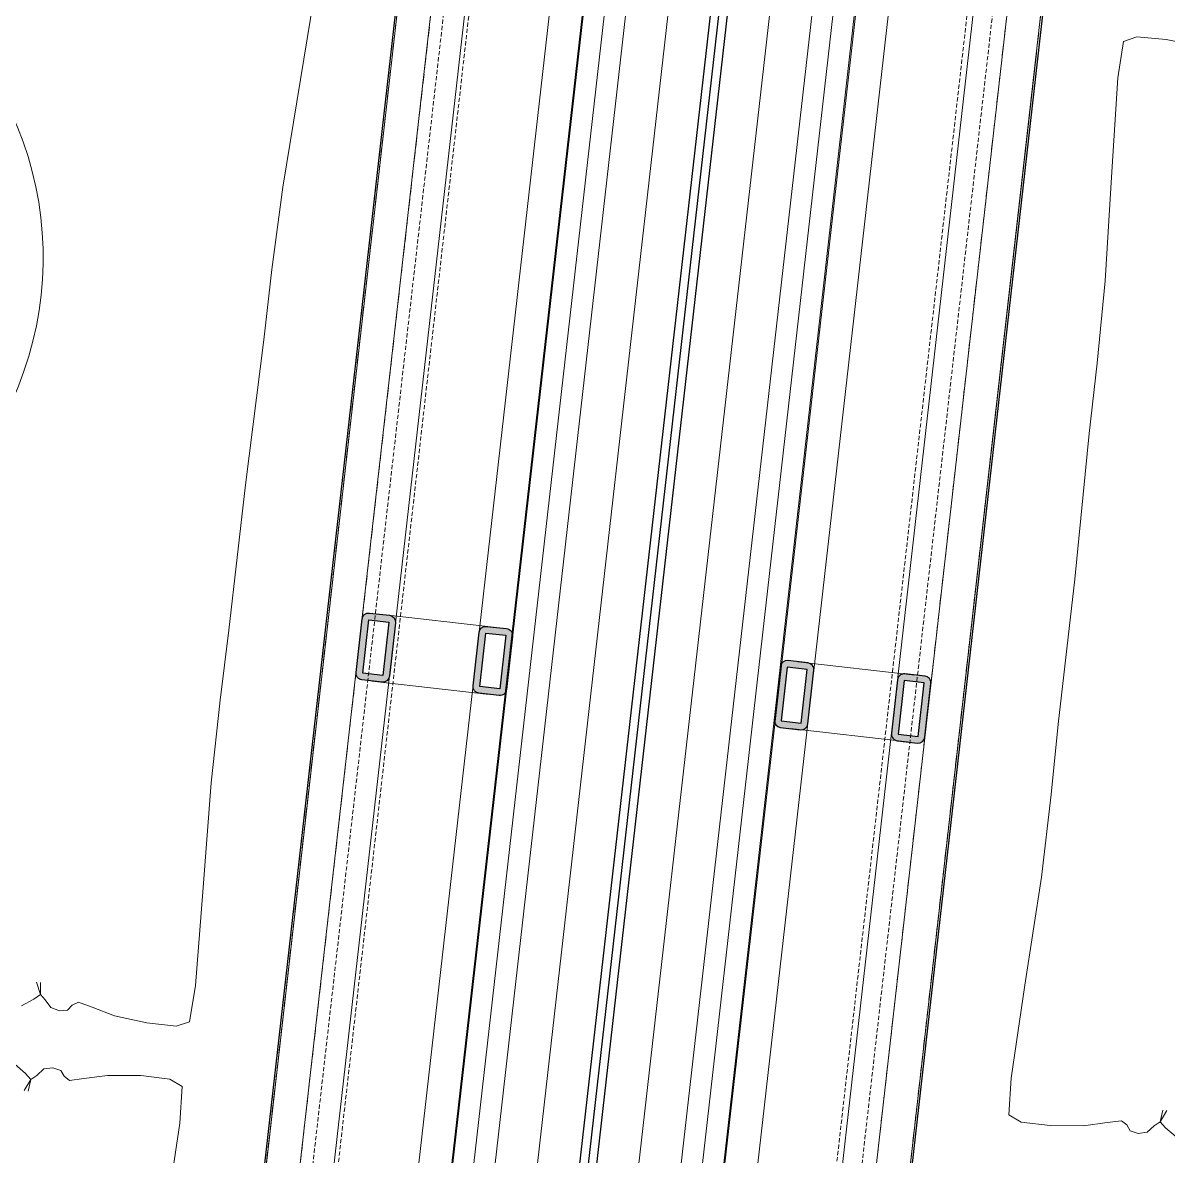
# Model space of a CAD drawing. Header units: millimetres. Extents: x 26282 to 30760, y 1404 to 4574.
# Drawn here: x 29423.4 to 29491.4, y 3621.1 to 3688.5 of the extents above; entities that cross this region are included whole.
import ezdxf

# ---------------------------------------------------------------- set-up
doc = ezdxf.new("R2010")
doc.units = ezdxf.units.MM
doc.header["$LTSCALE"] = 0.25
doc.set_wipeout_variables(frame=1)
doc.linetypes.add('01-2BASEMENT$0$HIDDEN', pattern=[0.375, 0.25, -0.125])
doc.linetypes.add('HIDDEN', pattern=[0.375, 0.25, -0.125])
for name, color, linetype, lineweight in [('AB-DUV', 4, 'Continuous', 50), ('FURNITURE (3RDF)', 43, 'Continuous', 20), ('HIDDEN (3RDF)', 145, 'HIDDEN', 13), ('ID-ALCIPAN', 124, 'Continuous', 20), ('ID-HATCH', 252, 'Continuous', 18), ('LIGHTENING FIXTURE (3RDF)', 50, 'Continuous', 20), ('METAL PROFILE (3RDF)', 251, 'Continuous', 18), ('WALL CLADDING (3RDF)', 43, 'Continuous', 13), ('WALLPAPER (3RDF)', 63, 'Continuous', 13)]:
    doc.layers.add(name, color=color, linetype=linetype, lineweight=lineweight)
for name, color, linetype in [('ID-PROFIL', 145, 'Continuous'), ('LEATHER (3RDF)', 57, 'Continuous'), ('WIPEOUT(3RDF)', 250, 'Continuous')]:
    doc.layers.add(name, color=color, linetype=linetype)
doc.linetypes.add('BATTING', pattern='A,0.0001,-0.1,[134,ltypeshp.shx,S=0.1,R=0,X=-0.1,Y=0],-0.2,[134,ltypeshp.shx,S=0.1,R=180,X=0.1,Y=0],-0.1', length=0.4001000000000002)

# ---------------------------------------------------------------- blocks, each defined once
blk = doc.blocks.new('A$C4A193E75')
for p, q in [((198.9999931202255, 158.172216008119), (198.9999931202255, 8.172216008759277)), ((189.4637502563055, 149.6872594488377), (191.4218355975536, 149.8592063391697)), ((191.4218355975536, 149.8592063391697), (193.1739325446833, 149.8059507111611)), ((193.1739325446833, 149.8059507111611), (193.9361102011899, 149.4508827383979)), ((193.9361102011899, 149.4508827383979), (194.0239217020062, 147.2561593533028)), ((194.0239217020062, 147.2561593533028), (193.7529047824355, 141.6839225314907)), ((193.7529047824355, 141.6839225314907), (193.4213581558288, 135.2008269641956)), ((193.4213581558288, 135.2008269641956), (193.3275656438054, 130.2735164673067)), ((193.3275656438054, 130.2735164673067), (193.3254861740205, 126.0694650141231)), ((193.3254861740205, 126.0694650141231), (193.2127888142931, 117.3879061456245)), ((193.2127888142931, 117.3879061456245), (193.2102697892041, 108.7051970257598)), ((193.2102697892041, 108.7051970257598), (193.1565612137929, 104.5016861868789)), ((193.1849543353528, 99.5731066612643), (193.1565612137929, 104.5016861868789)), ((193.1849543353528, 99.5731066612643), (193.4304317768619, 93.08400274012821)), ((193.4304317768619, 93.08400274012821), (193.6274698127963, 87.5068960285571)), ((193.6274698127963, 87.5068960285571), (193.5105462648134, 85.31430465821177)), ((184.2191342934093, 86.62503907445353), (184.5298871364721, 85.9199320457119)), ((184.5298871364721, 85.9199320457119), (184.451165738661, 86.6270639821887)), ((184.5298871364721, 85.9199320457119), (184.1677281829179, 85.6082249570463)), ((184.8476019238733, 85.64431298305863), (184.5298871364721, 85.9199320457119)), ((184.1677281829179, 85.6082249570463), (183.4857686199248, 85.13216368670692)), ((185.2219431205303, 85.21862448833417), (184.8476019238733, 85.64431298305863)), ((185.7539761663938, 85.08011632508718), (185.2219431205303, 85.21862448833417)), ((186.2382980187467, 85.19050111796241), (185.7539761663938, 85.08011632508718)), ((186.4695084226041, 85.5114834648557), (186.2382980187467, 85.19050111796241)), ((186.8194505360006, 85.72681730074689), (186.4695084226041, 85.5114834648557)), ((187.6599580598194, 85.52025555385623), (186.8194505360006, 85.72681730074689)), ((189.0356673928108, 85.17102699616225), (187.6599580598194, 85.52025555385623)), ((190.9912012081404, 84.95835361149511), (189.0356673928108, 85.17102699616225)), ((193.5105462648134, 85.31430465821177), (192.7437608168184, 84.9751468808099)), ((192.7437608168184, 84.9751468808099), (190.9912012081404, 84.95835361149511)), ((185.7539761663938, 81.69026232156467), (185.2219431205303, 81.5517541583176)), ((186.2382980187467, 81.5798775286894), (185.7539761663938, 81.69026232156467)), ((190.9912012081404, 81.8120250351567), (189.0356673928108, 81.59935165048955)), ((192.7437608168184, 81.79523176584188), (190.9912012081404, 81.8120250351567)), ((193.5105462648134, 81.45607398844005), (192.7437608168184, 81.79523176584188)), ((184.1677281829179, 81.16215368960546), (183.4857686199248, 81.63821495994488)), ((184.5298871364721, 80.8504466009399), (184.1677281829179, 81.16215368960546)), ((184.8476019238733, 81.12606566359318), (184.5298871364721, 80.8504466009399)), ((185.2219431205303, 81.5517541583176), (184.8476019238733, 81.12606566359318)), ((186.4695084226041, 81.25889518179609), (186.2382980187467, 81.5798775286894)), ((186.8194505360006, 81.04356134590489), (186.4695084226041, 81.25889518179609)), ((187.6599580598194, 81.25012309279555), (186.8194505360006, 81.04356134590489)), ((189.0356673928108, 81.59935165048955), (187.6599580598194, 81.25012309279555)), ((193.6274698127963, 79.2634826180947), (193.5105462648134, 81.45607398844005)), ((184.2191342934093, 80.14533957219828), (184.5298871364721, 80.8504466009399)), ((184.5298871364721, 80.8504466009399), (184.451165738661, 80.1433146644631)), ((193.4304317768619, 73.68637590652361), (193.6274698127963, 79.2634826180947))]:
    blk.add_line(p, q)
blk.add_arc((159.5031314077641, 127.1331784572394), 20.37675710048322, 328.2710351580398, 53.00458760461878)
blk = doc.blocks.new('20x40 profil')
at = {"layer": 'METAL PROFILE (3RDF)'}
h = blk.add_hatch(color=256, dxfattribs=at)
edge = h.paths.add_edge_path()
edge.add_line((-1.600000000011276, 2), (1.599999999989448, 2))
edge.add_arc((1.599999999989448, 1.599999999998543), 0.3999999999978172, 359.999999999479, 449.9999999994789, ccw=False)
edge.add_line((1.999999999979991, 1.599999999998543), (1.999999999979991, 0.4000000000014552))
edge.add_arc((1.599999999989448, 0.3999999999941792), 0.3999999999978172, 270.0000000005211, 360.00000000052114, ccw=False)
edge.add_line((1.599999999989448, 0), (-1.600000000011276, -7e-16))
edge.add_arc((-1.600000000011276, 0.4000000000014552), 0.4000000000050933, 180.0000000005211, 270.0000000005211, ccw=False)
edge.add_line((-2.000000000020007, 0.4000000000014552), (-2.000000000020008, 1.599999999998543))
edge.add_arc((-1.600000000011276, 1.599999999991267), 0.4000000000050933, 89.99999999947897, 179.999999999479, ccw=False)
h.paths.add_polyline_path([(-1.600000000011276, 1.599999999998543), (1.599999999989448, 1.599999999998543), (1.599999999989448, 0.4000000000014552), (-1.600000000011276, 0.4000000000014552)], flags=16)
at = {"layer": 'ID-PROFIL'}
blk.add_lwpolyline([(1.599999999998543, 2), (-1.599999999998543, 2, 0.4142135623730951), (-1.999999999992724, 1.599999999998543), (-1.999999999992724, 0.4000000000014552, 0.4142135623730657), (-1.599999999998543, 0), (1.599999999998543, 0, 0.4142135623730951), (2.000000000007275, 0.4000000000014552), (2.000000000007275, 1.599999999998543, 0.4142135623731246)], format="xyb", close=True, dxfattribs=at)
blk.add_lwpolyline([(1.599999999998543, 1.599999999998543), (-1.599999999998543, 1.599999999998543), (-1.599999999998543, 0.4000000000014552), (1.599999999998543, 0.4000000000014552)], close=True, dxfattribs=at)
blk = doc.blocks.new('ODA215')
at = {"layer": 'FURNITURE (3RDF)', "extrusion": (0, 0, -1), "zscale": -0.9999999999999998, "rotation": 269.9936162940661}
blk.add_blockref('A$C4A193E75', (-83.17232690968196, -0.9907401000309621), dxfattribs=at)
blk.add_wipeout([(-132.7496942799682, -206.92905683487282), (-119.97646003481182, -207.01358617325107), (-119.9770171459227, -202.01333778253127), (-124.9770171153977, -202.01389027384573), (-124.9772381113913, -200.0138948782428), (125.44870326344068, -199.9857599897603), (125.4489261228033, -201.98599323696985), (120.44892799092372, -201.98655032019818), (120.44948510203602, -206.98679871085787), (132.324910710369, -206.98530814535277), (132.33445693984117, -210.98530710657369), (-132.74924861322242, -210.9290568099595)]).translate(0, 0, -1.04631463147e-05).dxf.layer = 'WIPEOUT(3RDF)'
at = {"layer": 'METAL PROFILE (3RDF)'}
h = blk.add_hatch(color=256, dxfattribs=at)
edge = h.paths.add_edge_path()
edge.add_line((-23.85696381203161, -204.0026284170744), (-27.0569637921649, -204.0029849504708))
edge.add_arc((-27.05700835884, -203.6029849529514), 0.399999999997817, -179.99361629458713, -89.99361629458701, ccw=False)
edge.add_line((-27.45700835635125, -203.6030295196324), (-27.45714205637537, -202.4030295270822))
edge.add_arc((-27.05714205886307, -202.402984960394), 0.399999999997817, -269.99361629354473, -179.99361629354473, ccw=False)
edge.add_line((-27.05718662553863, -202.0029849628845), (-23.85718664540308, -202.0026284294879))
edge.add_arc((-23.85714207872934, -202.4026284270112), 0.4000000000050931, -359.9936162935451, -269.99361629354473, ccw=False)
edge.add_line((-23.45714208120262, -202.4025838603338), (-23.45700838117851, -203.6025838528841))
edge.add_arc((-23.85700837870627, -203.6026284195505), 0.4000000000050931, -449.99361629458724, -359.9936162945871, ccw=False)
h.paths.add_polyline_path([(-23.85700837870627, -203.6026284195614), (-27.05700835884, -203.6029849529514), (-27.05714205886307, -202.4029849604012), (-23.85714207872934, -202.4026284270112)], flags=16)
h = blk.add_hatch(color=256, dxfattribs=at)
edge = h.paths.add_edge_path()
edge.add_line((-23.85618389522369, -211.0026283736261), (-27.05618387535699, -211.0029849070224))
edge.add_arc((-27.05622844203208, -210.6029849095103), 0.399999999997817, -179.99361629458713, -89.99361629458701, ccw=False)
edge.add_line((-27.45622843954425, -210.6030294761804), (-27.45636213956836, -209.4030294836302))
edge.add_arc((-27.05636214205606, -209.4029849169528), 0.399999999997817, -269.99361629354473, -179.99361629354473, ccw=False)
edge.add_line((-27.05640670872981, -209.0029849194434), (-23.85640672859471, -209.0026283860469))
edge.add_arc((-23.85636216192233, -209.4026283835592), 0.4000000000050931, -359.9936162935451, -269.99361629354473, ccw=False)
edge.add_line((-23.45636216439471, -209.4025838168818), (-23.45622846437059, -210.602583809432))
edge.add_arc((-23.85622846189926, -210.6026283760984), 0.4000000000050931, -449.99361629458724, -359.9936162945871, ccw=False)
h.paths.add_polyline_path([(-23.85622846189926, -210.6026283761057), (-27.05622844203208, -210.6029849095103), (-27.05636214205515, -209.4029849169601), (-23.85636216192233, -209.4026283835592)], flags=16)
at = {"layer": 'FURNITURE (3RDF)', "color": 252}
for p, q in [((-64.9777162588498, -200.0072408424676), (65.02228293361895, -199.9927566732111)), ((65.02275886977533, -199.9927075683153, -1.35786839589e-05), (-64.97724032269525, -200.0071917376008, -1.35786839589e-05))]:
    blk.add_line(p, q, dxfattribs=at)
at = {"layer": 'HIDDEN (3RDF)', "ltscale": 10, "elevation": -1.04631463147e-05}
for points in [[(-132.7643374315421, -200.014748805992), (132.3241306559166, -199.984985296127)], [(-132.7601017710521, -202.0147732669684), (132.3243535543161, -201.9853081764231)]]:
    blk.add_lwpolyline(points, dxfattribs=at)
at = {"layer": 'LEATHER (3RDF)', "elevation": -2.269340716513295}
blk.add_lwpolyline([(-119.9770059751072, -202.1135994015895), (-125.0770060352834, -202.114167626707), (-125.0772491863727, -199.9136728527446), (125.5486920055254, -199.8855371253703), (125.5489391927849, -202.0859820944679), (120.4489391325924, -202.0865503195892)], dxfattribs=at)
at = {"layer": 'LIGHTENING FIXTURE (3RDF)', "linetype": '01-2BASEMENT$0$HIDDEN', "ltscale": 4}
for p, q in [((-119.9769224140827, -202.8635860162976, -2.269338060880828), (122.3800849424833, -202.8365834013457, -2.269338060880828)), ((-119.9767552890525, -204.3635860069844, -2.269338060880828), (122.3802520675135, -204.3365833920361, -2.269338060880828))]:
    blk.add_line(p, q, dxfattribs=at)
at = {"layer": 'METAL PROFILE (3RDF)'}
for p, q in [((-132.7452771440148, -209.0147716770989, -1.04631270277e-05), (132.3483919189138, -208.9853056530738, -1.0463007344e-05)), ((-132.7492486132205, -210.9290568100441, 3.1273840318e-06), (132.3328027023244, -210.9853072908772, -1.04630075351e-05))]:
    blk.add_line(p, q, dxfattribs=at)
at = {"layer": 'METAL PROFILE (3RDF)', "elevation": -1.35786839588e-05}
for points in [[(-27.45707520637279, -203.0030295233555), (-27.45629528956397, -210.0030294799035)], [(-23.45707523120018, -203.0025838566071), (-23.45629531439135, -210.0025838131624)], [(-117.9767943249635, -204.0131149368209), (118.4491508367109, -203.986773141165)]]:
    blk.add_lwpolyline(points, dxfattribs=at)
at = {"layer": 'WALL CLADDING (3RDF)', "ltscale": 0.25}
for p, q in [((-124.9772399482635, -200.0138948784552, -1.35786839589e-05), (125.4487051265178, -199.985993249189, -1.35786839589e-05)), ((-122.9770171273039, -202.0136720326627, -1.35786839589e-05), (123.4489279723029, -201.9862160701523, -1.35786839589e-05))]:
    blk.add_line(p, q, dxfattribs=at)
at = {"layer": 'METAL PROFILE (3RDF)', "color": 4, "rotation": 180.006383705934}
for p in [(-25.45718663547723, -202.0028066961859, -1.35786839588e-05), (-25.45640671867023, -209.0028066527448, -1.04631463147e-05)]:
    blk.add_blockref('20x40 profil', p, dxfattribs=at)
blk = doc.blocks.new('ODA214')
at = {"layer": 'FURNITURE (3RDF)', "rotation": 90}
blk.add_blockref('A$C4A193E75', (258.6605950875801, 1.000004625633664, 1.04627802656e-05), dxfattribs=at)
blk.add_wipeout([(42.71563027318781, 206.9142627660439), (55.48885502108395, 207.0002152553367), (55.4888550210854, 201.99996683358117), (50.48885502108784, 201.99996224146165), (50.48885685795621, 199.99996683364972), (300.9147998131308, 199.99973357401757), (300.9147998131308, 201.99996683364225), (295.914801650217, 201.99996683364128), (295.914801650217, 207.00021525533668), (307.790227350915, 207.00004781041645), (307.7993279136965, 211.00004781041926), (42.71563027318642, 210.91426276595791)]).dxf.layer = 'WIPEOUT(3RDF)'
at = {"layer": 'METAL PROFILE (3RDF)'}
h = blk.add_hatch(color=256, dxfattribs=at)
edge = h.paths.add_edge_path()
edge.add_line((151.6086861182029, 210.9999668336532), (148.4086861182077, 210.9999668336532))
edge.add_arc((148.4086861182077, 210.5999668336535), 0.3999999999978172, 450.000000000521, 540.000000000521)
edge.add_line((148.0086861182135, 210.5999668336517), (148.0086861182135, 209.3999668336546))
edge.add_arc((148.4086861182077, 209.3999668336473), 0.3999999999978172, 539.9999999994786, 629.9999999994787)
edge.add_line((148.4086861182086, 208.9999668336532), (151.6086861182056, 208.9999668336532))
edge.add_arc((151.6086861182029, 209.3999668336546), 0.4000000000050933, 629.9999999994787, 719.9999999994787)
edge.add_line((152.0086861182135, 209.3999668336546), (152.0086861182135, 210.5999668336517))
edge.add_arc((151.6086861182029, 210.5999668336444), 0.4000000000050933, 720.0000000005211, 810.000000000521)
h.paths.add_polyline_path([(151.6086861182029, 210.5999668336517), (148.4086861182077, 210.5999668336535), (148.4086861182086, 209.3999668336546), (151.6086861182029, 209.3999668336546)], flags=16)
h = blk.add_hatch(color=256, dxfattribs=at)
edge = h.paths.add_edge_path()
edge.add_line((151.6086861182029, 203.9999668336495), (148.4086861182077, 203.9999668336495))
edge.add_arc((148.4086861182077, 203.5999668336517), 0.3999999999978172, 450.000000000521, 540.000000000521)
edge.add_line((148.0086861182135, 203.5999668336517), (148.0086861182135, 202.3999668336546))
edge.add_arc((148.4086861182077, 202.3999668336455), 0.3999999999978172, 539.9999999994786, 629.9999999994787)
edge.add_line((148.4086861182077, 201.9999668336514), (151.6086861182048, 201.9999668336514))
edge.add_arc((151.6086861182029, 202.3999668336528), 0.4000000000050933, 629.9999999994787, 719.9999999994787)
edge.add_line((152.0086861182135, 202.3999668336528), (152.0086861182135, 203.5999668336517))
edge.add_arc((151.6086861182029, 203.5999668336426), 0.4000000000050933, 720.0000000005211, 810.000000000521)
h.paths.add_polyline_path([(151.6086861182029, 203.5999668336517), (148.4086861182077, 203.5999668336517), (148.4086861182077, 202.3999668336528), (151.6086861182029, 202.3999668336528)], flags=16)
at = {"layer": 'FURNITURE (3RDF)', "color": 252}
for p, q in [((110.4883790794611, 199.9999977458428, 1.04627802656e-05), (240.488379078819, 199.9999977458756, 1.04627802656e-05)), ((240.4888550204432, 199.9999486940032, -3.1159036933e-06), (110.4888550210835, 199.999948694005, -3.1159036933e-06))]:
    blk.add_line(p, q, dxfattribs=at)
at = {"layer": 'HIDDEN (3RDF)', "ltscale": 10, "elevation": -3.660491e-10}
for points in [[(42.70577031536141, 201.9999780690723), (307.7902272782967, 202.0000478104412)], [(42.70175749099599, 199.9999531485809), (307.7902272492456, 199.9997249177322)]]:
    blk.add_lwpolyline(points, dxfattribs=at)
at = {"layer": 'LEATHER (3RDF)', "elevation": -2.269330253733029}
blk.add_lwpolyline([(55.48885502108351, 202.1002284532606), (50.38885492925146, 202.1002284532624), (50.38885695000136, 199.8997336658649), (301.0147997210934, 199.8995218506607), (301.0148017420633, 202.0999668336462), (295.9148016502167, 202.0999668336444)], dxfattribs=at)
at = {"layer": 'LIGHTENING FIXTURE (3RDF)', "linetype": '01-2BASEMENT$0$HIDDEN', "ltscale": 4}
for p, q in [((55.48885502108351, 204.250215072625, -2.269327598100562), (297.8458638819211, 204.2502150726268, -2.269327598100562)), ((55.4888550210826, 202.7502150726286, -2.269327598100562), (297.8458638819211, 202.7502150726268, -2.269327598100562))]:
    blk.add_line(p, q, dxfattribs=at)
at = {"layer": 'METAL PROFILE (3RDF)'}
for p, q in [((42.71563027318734, 210.914262766044, 1.35901642974e-05), (307.7976736761693, 211.0000478104157)), ((42.71981502567633, 208.9999780874605), (307.8134857262185, 209.0000479219161))]:
    blk.add_line(p, q, dxfattribs=at)
at = {"layer": 'METAL PROFILE (3RDF)', "elevation": -3.1159036932e-06}
for points in [[(148.0086861182044, 202.9999668336532), (148.0086861182044, 209.9999668336532)], [(152.0086861182044, 202.9999668336513), (152.0086861182044, 209.9999668336532)], [(57.48885502108349, 203.9999668336514), (293.9148016502167, 203.9999668336495)]]:
    blk.add_lwpolyline(points, dxfattribs=at)
at = {"layer": 'WALL CLADDING (3RDF)', "ltscale": 0.25}
for p, q in [((52.48885502108349, 201.9999668336532, -3.1159036933e-06), (298.9148016502168, 201.9999668336514, -3.1159036933e-06)), ((50.48885502108351, 199.9999668336477, -3.1159036933e-06), (300.9148016502186, 199.9999668336495, -3.1159036933e-06))]:
    blk.add_line(p, q, dxfattribs=at)
at = {"layer": 'METAL PROFILE (3RDF)', "color": 4, "xscale": -0.9999999999999998}
for p in [(150.008686118199, 208.9999668336532), (150.0086861181999, 201.9999668336532, -3.1159036932e-06)]:
    blk.add_blockref('20x40 profil', p, dxfattribs=at)
blk = doc.blocks.new('A$C187D15ED')
at = {"layer": 'FURNITURE (3RDF)', "rotation": 263.5163743246378}
blk.add_blockref('ODA214', (9689.167758369711, 3618.282909184129, -1.35783154311e-05), dxfattribs=at)
at = {"layer": 'ID-ALCIPAN', "ltscale": 0.25}
for p, q in [((9865.301486120705, 3288.456778547574), (9895.528548284772, 3554.449226546843)), ((9866.54311924232, 3288.312355175462), (9896.770284686285, 3554.305712018348)), ((9877.469482252856, 3287.041430484847), (9907.706345542043, 3553.120045790834)), ((9878.711115374344, 3286.897007112744), (9908.948081943485, 3552.976531262345)), ((9864.059842850864, 3288.601203100101), (9894.004534722562, 3552.108723667665)), ((9879.952748495863, 3286.752583740638), (9910.048677949264, 3551.591008239826))]:
    blk.add_line(p, q, dxfattribs=at)
at = {"layer": 'ID-HATCH', "linetype": 'BATTING', "lineweight": 0, "ltscale": 4.5}
for p, q in [((9869.026380749112, 3288.023508982154), (9899.26030865408, 3554.076306983939)), ((9874.98621772942, 3287.330277029037), (9905.221933464103, 3553.398807591114))]:
    blk.add_line(p, q, dxfattribs=at)
at = {"layer": 'ID-PROFIL'}
for p, q in [((9901.744319797841, 3553.794015478637), (9871.509647241375, 3287.734662208961)), ((9902.241267073916, 3553.738842444957), (9872.006296546331, 3287.676867086304)), ((9902.73792226316, 3553.681099102911), (9872.502951735596, 3287.619123744257))]:
    blk.add_line(p, q, dxfattribs=at)
at = {"layer": 'WALLPAPER (3RDF)'}
for p, q in [((9863.960482353104, 3288.612494312835), (9893.893578678533, 3552.01797630616)), ((9880.05210899382, 3286.74129252962), (9909.995540779611, 3550.237766713199))]:
    blk.add_line(p, q, dxfattribs=at)
at = {"layer": 'FURNITURE (3RDF)', "rotation": 263.5167870217314}
blk.add_blockref('ODA215', (10104.57619644883, 3394.481499150157, -3.1155351659e-06), dxfattribs=at)

msp = doc.modelspace()

# ---------------------------------------------------------------- block references
at = {"layer": 'AB-DUV', "ltscale": 100}
msp.add_blockref('A$C187D15ED', (19570.42390626811, 205.0275163953916, 5.126401409773051), dxfattribs=at)

# ---------------------------------------------------------------- next in the draw order: linework, layer by layer
at = {"layer": 'FURNITURE (3RDF)'}
for p, q in [((29493.25496007339, 3687.084108531143, 5.126398294237887), (29491.32876795497, 3687.4758327449, 5.126398294237887)), ((29423.53210283207, 3626.03823114541, 5.126398294237887), (29422.90826145509, 3626.588253976796, 5.126398294237887)), ((29423.85674774353, 3625.687622962072, 5.126398294237887), (29423.53210283207, 3626.03823114541, 5.126398294237887)), ((29423.46836225962, 3625.022115661335, 5.126398294237887), (29423.85674774353, 3625.687622962072, 5.126398294237887)), ((29423.85674774353, 3625.687622962072, 5.126398294237887), (29423.69868101942, 3624.993902885399, 5.126398294237887)), ((29490.96428936364, 3623.167225963839, 5.126398294237887), (29491.12227379785, 3623.860964785449, 5.126398294237887)), ((29491.35259590262, 3623.832779330032, 5.126398294237887), (29490.96428936364, 3623.167225963839, 5.126398294237887)), ((29490.96428936364, 3623.167225963839, 5.126398294237887), (29491.28897586184, 3622.816656292222, 5.126398294237887)), ((29491.28897586184, 3622.816656292222, 5.126398294237887), (29491.91288247792, 3622.266707464526, 5.126398294237887))]:
    msp.add_line(p, q, dxfattribs=at)

# ---------------------------------------------------------------- next in the draw order: wipeouts: each hides what was drawn before it
msp.add_wipeout([(29484.38340849444, 3754.774567995795), (29482.857166975893, 3742.0925632206126), (29487.825501584262, 3741.5285282052346), (29488.38951314013, 3746.4966154593844), (29490.376743478908, 3746.2710113550233), (29462.128578635944, 3497.4433720380703), (29460.141111756227, 3497.6690011473042), (29460.705118542057, 3502.6370870940923), (29455.73678393375, 3503.201122109462), (29454.397385681823, 3491.4014717788987), (29450.42188890789, 3491.8436348944083), (29480.408938276807, 3755.225773590231)]).translate(0, 0, 5.126387831091572).dxf.layer = 'WIPEOUT(3RDF)'

# ---------------------------------------------------------------- next in the draw order: hatches: boundary and pattern name
at = {"layer": 'METAL PROFILE (3RDF)'}
h = msp.add_hatch(color=256, dxfattribs=at)
edge = h.paths.add_edge_path()
edge.add_line((29468.04049221232, 3647.037389285802), (29468.40145668787, 3650.216965459973))
edge.add_arc((29468.79890370964, 3650.171844900529), 0.399999999997817, -276.47682927285575, -186.47682927285564, ccw=False)
edge.add_line((29468.84402426908, 3650.569291922296), (29470.0363653344, 3650.433930243962))
edge.add_arc((29469.99124477496, 3650.036483222196), 0.399999999997817, -366.4768292718136, -276.47682927181324, ccw=False)
edge.add_line((29470.38869179672, 3649.991362662751), (29470.02772732117, 3646.811786488577))
edge.add_arc((29469.6302802994, 3646.856907048023), 0.4000000000050931, -456.4768292718138, -366.4768292718136, ccw=False)
edge.add_line((29469.58515973996, 3646.459460026243), (29468.39281867464, 3646.594821704574))
edge.add_arc((29468.4379392341, 3646.992268726357), 0.4000000000050931, -546.476829272856, -456.47682927285564, ccw=False)
h.paths.add_polyline_path([(29468.43793923409, 3646.992268726358), (29468.79890370964, 3650.171844900529), (29469.99124477495, 3650.036483222196), (29469.6302802994, 3646.856907048023)], flags=16)
h = msp.add_hatch(color=256, dxfattribs=at)
edge = h.paths.add_edge_path()
edge.add_line((29468.04049221232, 3647.037389285797), (29468.40145668786, 3650.216965459973))
edge.add_arc((29468.79890370964, 3650.171844900526), 0.3999999999978172, 443.5231707271315, 533.5231707271315, ccw=False)
edge.add_line((29468.84402426908, 3650.569291922288), (29470.03636533439, 3650.433930243956))
edge.add_arc((29469.99124477495, 3650.036483222192), 0.3999999999978172, 353.5231707281737, 443.5231707281737, ccw=False)
edge.add_line((29470.38869179672, 3649.991362662749), (29470.02772732117, 3646.811786488573))
edge.add_arc((29469.63028029939, 3646.856907048018), 0.4000000000050933, 263.5231707281736, 353.5231707281737, ccw=False)
edge.add_line((29469.58515973994, 3646.459460026236), (29468.39281867463, 3646.59482170457))
edge.add_arc((29468.43793923409, 3646.99226872635), 0.4000000000050933, 173.5231707271315, 263.52317072713146, ccw=False)
h.paths.add_polyline_path([(29468.43793923408, 3646.99226872635), (29468.79890370964, 3650.171844900526), (29469.99124477494, 3650.036483222194), (29469.63028029939, 3646.856907048018)], flags=16)
h = msp.add_hatch(color=256, dxfattribs=at)
edge = h.paths.add_edge_path()
edge.add_line((29474.99581509332, 3646.247779495525), (29475.35677956889, 3649.427355669695))
edge.add_arc((29475.75422659065, 3649.382235110251), 0.399999999997817, -276.47682927285575, -186.47682927285564, ccw=False)
edge.add_line((29475.79934715009, 3649.779682132019), (29476.9916882154, 3649.644320453684))
edge.add_arc((29476.94656765598, 3649.246873431917), 0.399999999997817, -366.4768292718136, -276.47682927181324, ccw=False)
edge.add_line((29477.34401467774, 3649.201752872473), (29476.98305020218, 3646.0221766983))
edge.add_arc((29476.58560318041, 3646.067297257746), 0.4000000000050931, -456.4768292718138, -366.4768292718136, ccw=False)
edge.add_line((29476.54048262096, 3645.669850235965), (29475.34814155565, 3645.805211914298))
edge.add_arc((29475.3932621151, 3646.202658936081), 0.4000000000050931, -546.476829272856, -456.47682927285564, ccw=False)
h.paths.add_polyline_path([(29475.39326211509, 3646.202658936081), (29475.75422659065, 3649.382235110251), (29476.94656765597, 3649.246873431917), (29476.58560318041, 3646.067297257746)], flags=16)
h = msp.add_hatch(color=256, dxfattribs=at)
edge = h.paths.add_edge_path()
edge.add_line((29474.99581509332, 3646.247779495518), (29475.35677956889, 3649.427355669694))
edge.add_arc((29475.75422659065, 3649.38223511025), 0.3999999999978172, 443.5231707271315, 533.5231707271315, ccw=False)
edge.add_line((29475.7993471501, 3649.779682132012), (29476.99168821541, 3649.644320453679))
edge.add_arc((29476.94656765597, 3649.246873431914), 0.3999999999978172, 353.5231707281737, 443.5231707281737, ccw=False)
edge.add_line((29477.34401467774, 3649.201752872473), (29476.98305020218, 3646.022176698296))
edge.add_arc((29476.58560318041, 3646.067297257739), 0.4000000000050933, 263.5231707281736, 353.5231707281737, ccw=False)
edge.add_line((29476.54048262096, 3645.669850235959), (29475.34814155565, 3645.805211914293))
edge.add_arc((29475.39326211511, 3646.202658936074), 0.4000000000050933, 173.5231707271315, 263.52317072713146, ccw=False)
h.paths.add_polyline_path([(29475.3932621151, 3646.202658936074), (29475.75422659065, 3649.38223511025), (29476.94656765596, 3649.246873431917), (29476.58560318041, 3646.067297257739)], flags=16)

# ---------------------------------------------------------------- next in the draw order: linework, layer by layer
at = {"layer": 'FURNITURE (3RDF)'}
for p, q in [((29484.73669672753, 3696.590611849564, 5.126398294237887), (29467.81648693595, 3547.547978685704, 5.126398294237887)), ((29488.78448109888, 3687.353728939064, 5.126398294237887), (29488.44966218278, 3685.182918516624, 5.126398294237887)), ((29489.58184636191, 3687.620556004177, 5.126398294237887), (29488.78448109888, 3687.353728939064, 5.126398294237887)), ((29491.32876795497, 3687.4758327449, 5.126398294237887), (29489.58184636191, 3687.620556004177, 5.126398294237887)), ((29488.44966218278, 3685.182918516624, 5.126398294237887), (29488.09039324473, 3679.615675105456, 5.126398294237887)), ((29488.09039324473, 3679.615675105456, 5.126398294237887), (29487.68852154572, 3673.136558619558, 5.126398294237887)), ((29487.68852154572, 3673.136558619558, 5.126398294237887), (29487.22590791669, 3668.230116487186, 5.126398294237887)), ((29487.22590791669, 3668.230116487186, 5.126398294237887), (29486.75375123062, 3664.052662596477, 5.126398294237887)), ((29486.75375123062, 3664.052662596477, 5.126398294237887), (29485.8864373231, 3655.413800885121, 5.126398294237887)), ((29485.8864373231, 3655.413800885121, 5.126398294237887), (29484.9095185382, 3646.786224534061, 5.126398294237887)), ((29484.9095185382, 3646.786224534061, 5.126398294237887), (29484.48872241984, 3642.60348397189, 5.126398294237887)), ((29483.90455985219, 3637.709563620659, 5.126398294237887), (29484.48872241984, 3642.60348397189, 5.126398294237887)), ((29483.90455985219, 3637.709563620659, 5.126398294237887), (29482.92866915905, 3631.289566250826, 5.126398294237887)), ((29482.92866915905, 3631.289566250826, 5.126398294237887), (29482.10378327038, 3625.770281285313, 5.126398294237887)), ((29482.10378327038, 3625.770281285313, 5.126398294237887), (29481.97263318703, 3623.578494870303, 5.126398294237887)), ((29481.97263318703, 3623.578494870303, 5.126398294237887), (29482.696267197, 3623.155007277986, 5.126398294237887)), ((29482.696267197, 3623.155007277986, 5.126398294237887), (29484.4357468851, 3622.940630015792, 5.126398294237887)), ((29486.40278946753, 3622.931359074755, 5.126398294237887), (29487.80911188033, 3623.123176763345, 5.126398294237887)), ((29487.80911188033, 3623.123176763345, 5.126398294237887), (29488.66755536457, 3623.2336097169, 5.126398294237887)), ((29488.66755536457, 3623.2336097169, 5.126398294237887), (29488.99097403362, 3622.980176277671, 5.126398294237887)), ((29490.61751215783, 3622.929204697231, 5.126398294237887), (29490.96428936364, 3623.167225963839, 5.126398294237887)), ((29484.4357468851, 3622.940630015792, 5.126398294237887), (29486.40278946753, 3622.931359074755, 5.126398294237887)), ((29488.99097403362, 3622.980176277671, 5.126398294237887), (29489.184501492, 3622.635161726207, 5.126398294237887)), ((29489.184501492, 3622.635161726207, 5.126398294237887), (29489.65328062747, 3622.470849275942, 5.126398294237887)), ((29489.65328062747, 3622.470849275942, 5.126398294237887), (29490.19754191592, 3622.548459346695, 5.126398294237887)), ((29490.19754191592, 3622.548459346695, 5.126398294237887), (29490.61751215783, 3622.929204697231, 5.126398294237887))]:
    msp.add_line(p, q, dxfattribs=at)
at = {"layer": 'FURNITURE (3RDF)', "color": 252}
for p, q in [((29468.94449597396, 3557.483675792938, 5.126384715553927), (29483.60867779332, 3686.653957868198, 5.126384715553927)), ((29483.60868274143, 3686.654436305264, 5.126398294237887), (29468.94450092204, 3557.484154230012, 5.126398294237887))]:
    msp.add_line(p, q, dxfattribs=at)
at = {"layer": 'HIDDEN (3RDF)', "ltscale": 10, "elevation": 5.126387831091572}
for points in [[(29489.26744025385, 3754.230026835987), (29459.36547346214, 3490.837464858001)], [(29491.25515277634, 3754.008408440432), (29461.35302940616, 3490.611825666895)]]:
    msp.add_lwpolyline(points, dxfattribs=at)
at = {"layer": 'ID-PROFIL'}
for points, elevation in [([(29468.40145668786, 3650.21696545998), (29468.04049221232, 3647.037389285808, 0.4142135623730951), (29468.39281867463, 3646.594821704597), (29469.58515973996, 3646.459460026262, 0.4142135623730657), (29470.02772732117, 3646.811786488584), (29470.38869179672, 3649.991362662759, 0.4142135623730951), (29470.03636533439, 3650.433930243983), (29468.84402426908, 3650.569291922317, 0.4142135623731246)], 5.126387831091572), ([(29475.35677956889, 3649.427355669703), (29474.99581509332, 3646.247779495529, 0.4142135623730951), (29475.34814155565, 3645.805211914319), (29476.54048262097, 3645.669850235986, 0.4142135623730657), (29476.98305020218, 3646.022176698308), (29477.34401467774, 3649.201752872479, 0.4142135623730951), (29476.99168821541, 3649.644320453705), (29475.7993471501, 3649.779682132039, 0.4142135623731246)], 5.126384715553927)]:
    msp.add_lwpolyline(points, format="xyb", close=True, dxfattribs=dict(at, elevation=elevation))
for points, elevation in [([(29468.79890370964, 3650.171844900537), (29468.43793923408, 3646.992268726361), (29469.63028029939, 3646.856907048029), (29469.99124477495, 3650.036483222201)], 5.126387831091572), ([(29475.75422659065, 3649.38223511026), (29475.3932621151, 3646.202658936085), (29476.58560318041, 3646.067297257751), (29476.94656765597, 3649.246873431925)], 5.126384715553927)]:
    msp.add_lwpolyline(points, close=True, dxfattribs=dict(at, elevation=elevation))
at = {"layer": 'LEATHER (3RDF)', "elevation": 2.857057577724589}
msp.add_lwpolyline([(29487.72587987892, 3741.539837856164), (29488.30116702218, 3746.607287475001), (29490.48761704343, 3746.359066577495), (29462.21687063395, 3497.332706351525), (29460.03046964334, 3497.5809176151), (29460.6057567866, 3502.648367233955)], dxfattribs=at)
at = {"layer": 'LIGHTENING FIXTURE (3RDF)', "linetype": '01-2BASEMENT$0$HIDDEN', "ltscale": 4}
for p, q in [((29485.49025367669, 3741.793639493683, 2.857060233357058), (29458.152044114, 3500.983461050416, 2.857060233357058)), ((29486.98068000833, 3741.624437395769, 2.857060233357058), (29459.64247044564, 3500.8142589525, 2.857060233357058))]:
    msp.add_line(p, q, dxfattribs=at)
at = {"layer": 'METAL PROFILE (3RDF)'}
for p, q in [((29480.40893827672, 3755.225773590238, 5.126401421621918), (29450.42207550821, 3491.845278573854, 5.126387831230351)), ((29482.3105330916, 3755.005681557623, 5.126387831110859), (29452.40752688491, 3491.603964658711, 5.126387831230542))]:
    msp.add_line(p, q, dxfattribs=at)
at = {"layer": 'METAL PROFILE (3RDF)', "elevation": 5.126384715553927}
for points in [[(29485.61266367811, 3739.766895893606), (29458.94348623042, 3504.849925000174)], [(29476.39551768275, 3649.712001292861), (29469.44019480175, 3650.501611083137)], [(29475.94431208831, 3645.737531075141), (29468.98898920728, 3646.527140865416)]]:
    msp.add_lwpolyline(points, dxfattribs=at)
at = {"layer": 'WALL CLADDING (3RDF)', "ltscale": 0.25}
for p, q in [((29490.3767436861, 3746.271013180171, 5.126384715553927), (29462.12834665785, 3497.443396524719, 5.126384715553927)), ((29488.16390578003, 3744.509380868535, 5.126384715553927), (29460.36671434621, 3499.656234430805, 5.126384715553927))]:
    msp.add_line(p, q, dxfattribs=at)

# ---------------------------------------------------------------- next in the draw order: wipeouts: each hides what was drawn before it
msp.add_wipeout([(29460.359120954534, 3757.503391838653), (29459.002180615316, 3744.8021568118343), (29454.033912947518, 3745.3667811651544), (29454.598504686488, 3750.3348025185987), (29452.611300707926, 3750.5606386956206), (29424.333156690718, 3501.7364045945487), (29426.32059679242, 3501.5105397343564), (29426.885192886693, 3506.4785587439287), (29431.853460554434, 3505.913934390614), (29430.512329894074, 3494.1144808374756), (29434.48571893318, 3493.653761438997), (29464.333537622377, 3757.051714797288)]).translate(0, 0, 5.126387831091572).dxf.layer = 'WIPEOUT(3RDF)'

# ---------------------------------------------------------------- next in the draw order: hatches: boundary and pattern name
at = {"layer": 'METAL PROFILE (3RDF)'}
h = msp.add_hatch(color=256, dxfattribs=at)
edge = h.paths.add_edge_path()
edge.add_line((29445.16734104966, 3649.635877936787), (29445.52868268277, 3652.815411271124))
edge.add_arc((29445.13124101597, 3652.860578975261), 0.3999999999978172, 353.5163743251588, 443.5163743251588)
edge.add_line((29445.17640872011, 3653.258020642048), (29443.98408371974, 3653.39352375446))
edge.add_arc((29443.93891601558, 3652.996082087674), 0.3999999999978172, 443.5163743241163, 533.5163743241167)
edge.add_line((29443.5414743488, 3653.041249791811), (29443.1801327157, 3649.861716457473))
edge.add_arc((29443.5775743825, 3649.816548753337), 0.4000000000050933, 533.5163743241167, 623.5163743241166)
edge.add_line((29443.53240667835, 3649.419107086533), (29444.72473167873, 3649.28360397412))
edge.add_arc((29444.76989938286, 3649.681045640924), 0.4000000000050933, 623.5163743251588, 713.5163743251587)
h.paths.add_polyline_path([(29444.76989938287, 3649.681045640924), (29445.13124101597, 3652.860578975261), (29443.9389160156, 3652.996082087674), (29443.5775743825, 3649.816548753337)], flags=16)
h = msp.add_hatch(color=256, dxfattribs=at)
edge = h.paths.add_edge_path()
edge.add_line((29445.16734104966, 3649.635877936778), (29445.52868268277, 3652.815411271122))
edge.add_arc((29445.13124101597, 3652.860578975258), 0.3999999999978172, -6.483625674841146, 83.51637432515885)
edge.add_line((29445.1764087201, 3653.258020642042), (29443.98408371973, 3653.393523754453))
edge.add_arc((29443.93891601558, 3652.996082087671), 0.3999999999978172, 83.51637432411667, 173.5163743241166)
edge.add_line((29443.5414743488, 3653.041249791809), (29443.1801327157, 3649.861716457465))
edge.add_arc((29443.5775743825, 3649.81654875333), 0.4000000000050933, 173.5163743241166, 263.5163743241166)
edge.add_line((29443.53240667835, 3649.419107086526), (29444.72473167873, 3649.283603974116))
edge.add_arc((29444.76989938286, 3649.681045640918), 0.4000000000050933, 263.5163743251589, 353.5163743251588)
h.paths.add_polyline_path([(29444.76989938287, 3649.681045640918), (29445.13124101597, 3652.860578975258), (29443.9389160156, 3652.996082087671), (29443.5775743825, 3649.81654875333)], flags=16)
h = msp.add_hatch(color=256, dxfattribs=at)
edge = h.paths.add_edge_path()
edge.add_line((29452.12257021854, 3648.845443114379), (29452.48391185164, 3652.024976448714))
edge.add_arc((29452.08647018485, 3652.070144152853), 0.3999999999978172, 353.5163743251588, 443.5163743251588)
edge.add_line((29452.13163788898, 3652.467585819641), (29450.93931288861, 3652.603088932052))
edge.add_arc((29450.89414518447, 3652.205647265266), 0.3999999999978172, 443.5163743241163, 533.5163743241167)
edge.add_line((29450.49670351767, 3652.250814969402), (29450.13536188457, 3649.071281635063))
edge.add_arc((29450.53280355137, 3649.02611393093), 0.4000000000050933, 533.5163743241167, 623.5163743241166)
edge.add_line((29450.48763584723, 3648.628672264128), (29451.6799608476, 3648.493169151712))
edge.add_arc((29451.72512855173, 3648.890610818517), 0.4000000000050933, 623.5163743251588, 713.5163743251587)
h.paths.add_polyline_path([(29451.72512855174, 3648.890610818517), (29452.08647018485, 3652.070144152853), (29450.89414518447, 3652.205647265265), (29450.53280355137, 3649.02611393093)], flags=16)
h = msp.add_hatch(color=256, dxfattribs=at)
edge = h.paths.add_edge_path()
edge.add_line((29452.12257021853, 3648.84544311437), (29452.48391185164, 3652.024976448712))
edge.add_arc((29452.08647018484, 3652.070144152849), 0.3999999999978172, -6.483625674841146, 83.51637432515885)
edge.add_line((29452.13163788898, 3652.467585819633), (29450.9393128886, 3652.603088932046))
edge.add_arc((29450.89414518447, 3652.205647265265), 0.3999999999978172, 83.51637432411667, 173.5163743241166)
edge.add_line((29450.49670351767, 3652.250814969398), (29450.13536188457, 3649.071281635057))
edge.add_arc((29450.53280355137, 3649.026113930919), 0.4000000000050933, 173.5163743241166, 263.5163743241166)
edge.add_line((29450.48763584722, 3648.628672264121), (29451.6799608476, 3648.493169151709))
edge.add_arc((29451.72512855173, 3648.890610818509), 0.4000000000050933, 263.5163743251589, 353.5163743251588)
h.paths.add_polyline_path([(29451.72512855174, 3648.890610818507), (29452.08647018484, 3652.070144152849), (29450.89414518447, 3652.205647265261), (29450.53280355137, 3649.026113930919)], flags=16)

# ---------------------------------------------------------------- next in the draw order: linework, layer by layer
at = {"layer": 'FURNITURE (3RDF)'}
for p, q in [((29446.96542235561, 3700.880901578656, 5.126398294237887), (29430.02753330407, 3551.840276532041, 5.126398294237887)), ((29440.78854401594, 3690.596556503387, 5.126398294237887), (29439.89004761494, 3685.090561807924, 5.126398294237887)), ((29439.89004761494, 3685.090561807924, 5.126398294237887), (29438.828555149, 3678.686369037165, 5.126398294237887)), ((29438.828555149, 3678.686369037165, 5.126398294237887), (29438.17897426143, 3673.801163776528, 5.126398294237887)), ((29438.17897426143, 3673.801163776528, 5.126398294237887), (29437.70218971105, 3669.624235546628, 5.126398294237887)), ((29437.70218971105, 3669.624235546628, 5.126398294237887), (29436.60989793875, 3661.010928181496, 5.126398294237887)), ((29436.60989793875, 3661.010928181496, 5.126398294237887), (29435.62694993332, 3652.384036665758, 5.126398294237887)), ((29435.62694993332, 3652.384036665758, 5.126398294237887), (29435.09892753422, 3648.213475512904, 5.126398294237887)), ((29434.57060750353, 3643.313212228666, 5.126398294237887), (29435.09892753422, 3648.213475512904, 5.126398294237887)), ((29434.57060750353, 3643.313212228666, 5.126398294237887), (29434.08177009725, 3636.837892401521, 5.126398294237887)), ((29434.08177009725, 3636.837892401521, 5.126398294237887), (29433.64778514607, 3631.274206543925, 5.126398294237887)), ((29424.20004513467, 3631.460372087564, 5.126398294237887), (29424.42919029029, 3630.72468482445, 5.126398294237887)), ((29424.42919029029, 3630.72468482445, 5.126398294237887), (29424.43082119662, 3631.436183225154, 5.126398294237887)), ((29433.64778514607, 3631.274206543925, 5.126398294237887), (29433.28402362581, 3629.108841542417, 5.126398294237887)), ((29424.42919029029, 3630.72468482445, 5.126398294237887), (29424.03414991103, 3630.455866083437, 5.126398294237887)), ((29424.71375032626, 3630.414952456505, 5.126398294237887), (29424.42919029029, 3630.72468482445, 5.126398294237887)), ((29424.03414991103, 3630.455866083437, 5.126398294237887), (29423.302795561, 3630.059855990929, 5.126398294237887)), ((29425.03762886918, 3629.949716263269, 5.126398294237887), (29424.71375032626, 3630.414952456505, 5.126398294237887)), ((29425.55061888117, 3629.752017197088, 5.126398294237887), (29425.03762886918, 3629.949716263269, 5.126398294237887)), ((29426.04430766099, 3629.807006721923, 5.126398294237887), (29425.55061888117, 3629.752017197088, 5.126398294237887)), ((29426.31028437091, 3630.099828011535, 5.126398294237887), (29426.04430766099, 3629.807006721923, 5.126398294237887)), ((29426.68230365046, 3630.274269403562, 5.126398294237887), (29426.31028437091, 3630.099828011535, 5.126398294237887)), ((29427.49411062883, 3629.97411930321, 5.126398294237887), (29426.68230365046, 3630.274269403562, 5.126398294237887)), ((29428.82158652422, 3629.471780272726, 5.126398294237887), (29427.49411062883, 3629.97411930321, 5.126398294237887)), ((29430.74059815052, 3629.03964967951, 5.126398294237887), (29428.82158652422, 3629.471780272726, 5.126398294237887)), ((29432.48384496413, 3628.858437807157, 5.126398294237887), (29430.74059815052, 3629.03964967951, 5.126398294237887)), ((29433.28402362581, 3629.108841542417, 5.126398294237887), (29432.48384496413, 3628.858437807157, 5.126398294237887)), ((29424.2035531809, 3625.925603092432, 5.126398294237887), (29423.85674774353, 3625.687622962072, 5.126398294237887)), ((29424.62356858373, 3626.306298623583, 5.126398294237887), (29424.2035531809, 3625.925603092432, 5.126398294237887)), ((29425.16783907442, 3626.383844133728, 5.126398294237887), (29424.62356858373, 3626.306298623583, 5.126398294237887)), ((29425.63659871591, 3626.219476078219, 5.126398294237887), (29425.16783907442, 3626.383844133728, 5.126398294237887)), ((29425.83008524743, 3625.874438573032, 5.126398294237887), (29425.63659871591, 3626.219476078219, 5.126398294237887)), ((29426.15347385203, 3625.620966771789, 5.126398294237887), (29425.83008524743, 3625.874438573032, 5.126398294237887)), ((29427.01193042976, 3625.731297896336, 5.126398294237887), (29426.15347385203, 3625.620966771789, 5.126398294237887)), ((29428.418275586, 3625.92294876616, 5.126398294237887), (29427.01193042976, 3625.731297896336, 5.126398294237887)), ((29430.38531705489, 3625.913444495367, 5.126398294237887), (29428.418275586, 3625.92294876616, 5.126398294237887)), ((29432.12477130139, 3625.698860898277, 5.126398294237887), (29430.38531705489, 3625.913444495367, 5.126398294237887)), ((29432.84835507234, 3625.275287471756, 5.126398294237887), (29432.12477130139, 3625.698860898277, 5.126398294237887)), ((29432.71694500107, 3623.083516629138, 5.126398294237887), (29432.84835507234, 3625.275287471756, 5.126398294237887)), ((29431.89140442277, 3617.564329550095, 5.126398294237887), (29432.71694500107, 3623.083516629138, 5.126398294237887))]:
    msp.add_line(p, q, dxfattribs=at)
at = {"layer": 'FURNITURE (3RDF)', "color": 252}
for p, q in [((29431.15662342641, 3561.775850843178, 5.126384715553927), (29445.83612727107, 3690.944392550161, 5.126384715553927)), ((29445.83622975216, 3690.944859908841, 5.126398294237887), (29431.15672590753, 3561.776318201859, 5.126398294237887))]:
    msp.add_line(p, q, dxfattribs=at)
at = {"layer": 'FURNITURE (3RDF)'}
msp.add_arc((29404.21627081337, 3674.500340939486, 5.126398294237887), 20.37675710048322, 321.7874094826917, 46.52096192923554, dxfattribs=at)
at = {"layer": 'HIDDEN (3RDF)', "ltscale": 10, "elevation": 5.126387831091572}
for points in [[(29453.49060061112, 3758.29793462064), (29423.55677990915, 3494.904952221706)], [(29455.47738058103, 3758.068106126935), (29425.54430906739, 3494.679077211346)]]:
    msp.add_lwpolyline(points, dxfattribs=at)
at = {"layer": 'ID-PROFIL'}
for points, elevation in [([(29445.52868268277, 3652.81541127113), (29445.16734104966, 3649.635877936793, -0.4142135623730951), (29444.72473167873, 3649.283603974142), (29443.53240667837, 3649.419107086556, -0.4142135623730657), (29443.1801327157, 3649.86171645748), (29443.5414743488, 3653.041249791819, -0.4142135623730951), (29443.98408371974, 3653.393523754481), (29445.17640872011, 3653.25802064207, -0.4142135623731246)], 5.126384715553927), ([(29452.48391185164, 3652.024976448722), (29452.12257021853, 3648.845443114381, -0.4142135623730951), (29451.6799608476, 3648.493169151734), (29450.48763584723, 3648.628672264145, -0.4142135623730657), (29450.13536188457, 3649.071281635072), (29450.49670351767, 3652.250814969411, -0.4142135623730951), (29450.93931288861, 3652.603088932075), (29452.13163788898, 3652.467585819662, -0.4142135623731246)], 5.126387831091572)]:
    msp.add_lwpolyline(points, format="xyb", close=True, dxfattribs=dict(at, elevation=elevation))
for points, elevation in [([(29445.13124101597, 3652.860578975265), (29444.76989938287, 3649.681045640929), (29443.5775743825, 3649.816548753342), (29443.9389160156, 3652.99608208768)], 5.126384715553927), ([(29452.08647018484, 3652.07014415286), (29451.72512855174, 3648.890610818521), (29450.53280355137, 3649.026113930933), (29450.89414518447, 3652.205647265273)], 5.126387831091572)]:
    msp.add_lwpolyline(points, close=True, dxfattribs=dict(at, elevation=elevation))
at = {"layer": 'LEATHER (3RDF)', "elevation": 2.857057577724589}
msp.add_lwpolyline([(29454.13353331062, 3745.35545969722), (29454.70942154873, 3750.42284104007), (29452.52300053038, 3750.67131727603), (29424.22229398916, 3501.648360102978), (29426.40866506526, 3501.399885475028), (29426.98455330339, 3506.467266817893)], dxfattribs=at)
at = {"layer": 'LIGHTENING FIXTURE (3RDF)', "linetype": '01-2BASEMENT$0$HIDDEN', "ltscale": 4}
for p, q in [((29454.7793627241, 3745.282063688929, 2.857060233357058), (29427.41258854433, 3504.475129787584, 2.857060233357058)), ((29456.26976897457, 3745.112684798412, 2.857060233357058), (29428.90299479481, 3504.305750897069, 2.857060233357058))]:
    msp.add_line(p, q, dxfattribs=at)
at = {"layer": 'METAL PROFILE (3RDF)'}
for p, q in [((29462.43102384987, 3757.263716419759, 5.126387831110859), (29432.49691202029, 3493.865532685577, 5.126387831230542)), ((29464.33353762246, 3757.051714797278, 5.126401421621918), (29434.48590572845, 3493.655405096297, 5.126387831230351))]:
    msp.add_line(p, q, dxfattribs=at)
at = {"layer": 'METAL PROFILE (3RDF)', "elevation": 5.126384715553927}
for points in [[(29455.79528276086, 3743.153734310496), (29429.09823974135, 3508.239928557202)], [(29444.58024621992, 3653.325772198264), (29451.53547538879, 3652.535337375854)], [(29444.12856917853, 3649.351355530339), (29451.08379834742, 3648.560920707928)]]:
    msp.add_lwpolyline(points, dxfattribs=at)
at = {"layer": 'WALL CLADDING (3RDF)', "ltscale": 0.25}
for p, q in [((29452.61130091533, 3750.560640520745, 5.126384715553927), (29424.33338825101, 3501.736376429705, 5.126384715553927)), ((29454.37267072862, 3748.347593666093, 5.126384715553927), (29426.54643510567, 3503.497746242982, 5.126384715553927))]:
    msp.add_line(p, q, dxfattribs=at)

doc.saveas('drawing.dxf')
